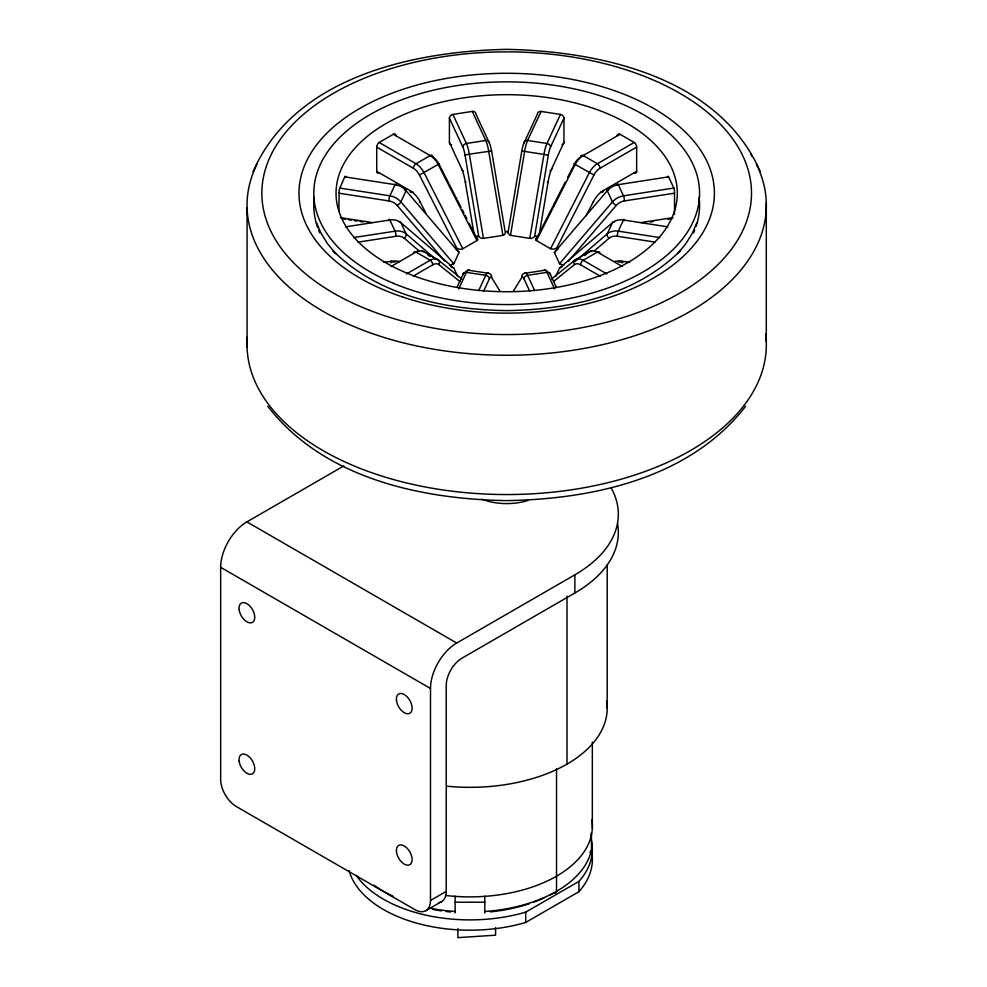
<?xml version="1.0" encoding="UTF-8"?>
<svg xmlns="http://www.w3.org/2000/svg" width="987" height="987" viewBox="0 0 987 987"><rect width="100%" height="100%" fill="white"/><g stroke="black" fill="none" stroke-linecap="round" stroke-linejoin="round"><path stroke-width="1.48" d="M592.323 828.118L592.348 742.076M338.849 211.354L339.158 189.714L344.747 176.87L395.084 184.655A3.714 0.79 -81.2 0 1 396.021 185.1M537.446 236.596C534.547 234.338 533.313 239.545 529.822 238.373L510.168 235.313L507.935 233.191L521.815 150.986A11.128 2.356 -81.2 0 1 524.023 142.955L537.446 114.048A3.714 2.986 17.6 0 1 541.098 111.432L560.443 114.418A3.714 2.924 30.8 0 1 563.972 118.144L563.959 142.375L551.77 168.641A18.543 3.923 -81.2 0 0 548.081 182.027L539.852 230.847M510.476 235.375L524.665 151.196A14.842 3.134 -81.2 0 1 527.613 140.487L541.098 111.42M529.822 238.373L544.01 154.182A14.842 3.134 -81.2 0 1 546.958 143.473L560.443 114.418M534.658 236.226L548.328 155.095A11.128 2.356 -81.2 0 1 550.536 147.063L563.959 118.144M449.529 265.17L453.798 263.763L459.078 252.351L457.437 250.34M253.042 171.726C294.336 76.863 413.269 51.275 506.689 49.35C600.108 51.275 719.029 76.863 760.323 171.726M696.884 222.704L692.257 233.364L685.854 243.703L677.711 253.634L680.623 250.427C635.542 295.693 568.487 309.721 506.689 310.621C444.878 309.721 377.824 295.693 332.742 250.427L335.654 253.634L327.524 243.703L321.108 233.364L316.482 222.704M457.08 287.217L462.829 274.818A11.128 2.356 -81.2 0 1 464.346 272.918M458.708 288.957L466.407 272.35A14.842 3.134 -81.2 0 1 469.356 270.352L488.713 273.337A3.714 3.516 -31.6 0 1 491.551 277.421L500.101 291.313M478.695 290.56L485.764 275.336A14.842 3.134 -81.2 0 1 488.713 273.337M508.145 232.13C504.567 229.44 506.615 234.857 502.889 235.375L483.544 238.373C479.435 239.323 479.3 234.388 475.734 236.658C476.659 237.151 479.188 239.422 477.042 240.52L462.804 248.736C460.423 250.427 457.351 247.811 455.5 248.551M483.593 291.313L489.342 278.926A11.128 2.356 -81.2 0 1 491.551 277.421M555.644 276.459L559.641 267.909L562.183 266.712M453.798 263.763L400.895 201.891A14.842 11.696 24.9 0 0 389.89 195.833L339.565 188.048M537.767 235.93L544.195 223.346M544.775 222.198L551.19 209.602M551.782 208.467L552.942 206.172M553.522 205.025L555.274 201.595M555.866 200.447L562.861 186.716M563.454 185.568L565.193 182.139M567.537 177.561L569.869 172.984M570.449 171.837L573.953 164.965M536.397 240.557L575.15 164.558A14.842 8.562 -60 0 1 583.206 155.564L597.369 163.731A3.714 2.147 60 0 1 599.985 168.284A11.128 6.428 -60 0 0 593.94 175.032L556.594 248.28L553.312 249.242L550.561 248.736L536.052 240.322L535.596 238.731L537.187 237.077M550.561 248.736L589.313 172.737A14.842 8.562 -60 0 1 597.369 163.731L634.209 142.461L620.046 134.281A3.714 2.307 55.8 0 0 617.22 135.663M586.216 215.672L593.273 201.829A18.543 10.709 -60 0 1 603.341 190.565L636.652 171.343L636.652 147.112A3.714 2.06 64 0 0 634.209 142.399M513.277 291.313L521.815 277.421A3.714 3.516 31.6 0 1 524.665 273.337L544.01 270.352A3.714 3.516 31.6 0 1 547.81 272.054M745.617 406.237C690.271 478.078 592.891 499.262 506.689 500.606C420.474 499.262 323.094 478.078 267.761 406.237M563.836 265.17L559.678 263.936L554.349 252.536L607.289 190.713A3.714 1.147 40.6 0 1 608.584 189.923M559.543 263.702L612.471 201.891A14.842 11.696 -24.9 0 1 623.476 195.833L673.813 188.048L668.618 176.87A3.714 1.024 78.4 0 0 667.422 177.055M568.352 261.321L616.184 205.469A11.128 8.772 -24.9 0 1 624.438 200.929L674.516 193.181A3.714 0.666 84.3 0 0 673.813 187.838M502.889 235.375L488.713 151.196A14.842 3.134 81.2 0 0 485.764 140.487L472.267 111.42L452.922 114.418A3.714 2.85 -31.7 0 0 449.418 118.144L449.406 142.375L461.595 168.641A18.543 3.923 81.2 0 1 465.284 182.027L466.037 182.089M559.543 268.082L612.471 222.643A3.714 2.147 49.4 0 1 614.519 221.989M575.063 261.469L607.289 233.808L612.471 222.643A14.842 11.696 24.9 0 1 623.476 219.99L667.891 226.862M594.199 251.019L609.078 238.249A11.128 8.772 24.9 0 1 617.331 236.263L655.269 242.136M551.659 278.914L575.15 259.963L589.313 251.796A3.714 3.01 51.1 0 1 591.756 251.623M584.612 255.584L589.313 251.796A14.842 8.562 60 0 1 597.369 252.092A3.714 2.147 -60 0 1 599.948 253.079M553.522 281.529L574.533 264.59A11.128 6.428 60 0 1 580.578 264.812L600.219 276.15M378.552 173.058A3.714 1.962 -63.9 0 1 376.75 171.319L376.713 147.112A3.714 1.962 -63.9 0 1 379.156 142.473L393.32 134.281L431.479 156.316M420.055 201.471L419.413 202.002L420.092 201.829L425.866 213.155M476.968 240.557L438.228 164.558A14.842 8.562 60 0 0 430.172 155.564L416.008 163.731A3.714 2.147 -60 0 0 413.38 168.284A11.128 6.428 60 0 1 419.426 175.032L456.845 248.317M391 266.527L416.008 252.092A14.842 8.562 -60 0 1 424.065 251.796L438.228 259.963L461.706 278.914M581.886 156.316L620.046 134.281M406.484 273.942L430.172 260.26A14.842 8.562 -60 0 1 438.228 259.963A3.714 3.01 -51.1 0 1 438.833 264.59L459.843 281.529M413.146 276.15L432.787 264.812A11.128 6.428 -60 0 1 438.833 264.59M599.985 168.284L636.652 147.112M556.594 248.28L558.186 248.86M617.541 523.566A148.371 85.659 0 0 1 574.878 592.99L461.965 658.181A22.257 12.856 -60 0 0 446.235 685.434L446.235 891.384L430.492 900.477A22.257 12.856 60 0 1 414.762 909.558L236.399 806.589A22.257 12.856 60 0 1 220.656 779.323L220.656 567.315A37.099 21.418 -60 0 1 246.886 521.889L343.809 465.938M430.492 900.477L430.492 688.47A37.099 21.418 -60 0 1 456.722 643.03L574.878 574.816A148.371 85.659 0 0 0 611.348 488.257M425.89 910.656L441.621 901.575M356.208 875.321A122.413 70.669 0 0 0 525.701 912.136L578.95 881.391A122.413 70.669 0 0 0 590.88 838.21M349.053 870.522A122.413 70.669 0 0 0 525.701 922.438L578.95 891.693A122.413 70.669 0 0 0 591.756 852.398M505.221 232.13L491.625 150.937L469.356 154.182L465.037 155.095L478.732 236.288M556.187 250.242L554.349 252.536M419.426 175.032L439.511 163.669L438.833 163.83M556.273 250.204L557.174 249.921M345.487 226.862L389.89 219.99A14.842 11.696 -24.9 0 1 400.895 222.643L453.835 268.082L457.721 276.459M668.618 176.87L618.294 184.655A3.714 0.79 81.2 0 0 617.344 185.1M353.63 237.571L395.084 231.168A14.842 11.696 -24.9 0 1 406.089 233.808L436.007 259.495M358.096 242.136L396.034 236.263A11.128 8.772 -24.9 0 1 404.288 238.249L419.179 251.019M383.869 262.369L391.457 261.197A18.543 14.632 -24.9 0 1 399.686 261.617M641.155 222.569L672.998 217.646M650.199 221.989L653.147 221.532M667.903 219.25L672.332 218.559M483.433 238.385L469.356 154.182A14.842 3.134 81.2 0 0 466.407 143.473L452.922 114.418M455.13 902.192L484.802 902.192M547.329 182.089L548.13 182.052M450.677 266.65L453.835 268.082M659.735 237.571L618.294 231.168A14.842 11.696 24.9 0 0 607.289 233.808A3.714 2.147 49.4 0 0 609.078 238.249M338.849 193.181L388.94 200.929A11.128 8.772 24.9 0 1 397.193 205.469L445.014 261.321M340.367 217.646L372.21 222.569M614.975 261.308A18.543 14.632 24.9 0 1 621.921 261.197L629.496 262.369M342.514 218.793L345.462 219.25M348.411 219.706L351.36 220.163M354.321 220.619L357.269 221.076M360.218 221.532L363.167 221.989M456.475 249.995L457.104 250.204M593.273 201.829L593.643 201.693M593.94 175.032L573.854 163.669L574.533 163.83A11.128 6.428 -60 0 1 580.578 157.069A3.714 2.147 60 0 1 583.206 155.564M548.328 155.095L521.815 150.986M622.365 266.527L597.369 252.092L583.206 260.26A3.714 2.147 -60 0 0 580.578 264.812M379.156 142.461L416.008 163.731A14.842 8.562 60 0 1 424.065 172.737L462.804 248.736M606.894 273.942L583.206 260.26A14.842 8.562 60 0 0 575.15 259.963A3.714 3.01 51.1 0 0 574.533 264.59M376.713 147.112L413.38 168.284M376.713 171.343L410.024 190.565A3.714 2.147 -60 0 0 412.64 192.083A14.842 8.562 60 0 1 413.208 192.428M246.886 521.889L456.722 643.03M220.656 567.315L430.492 688.47M427.581 254.634L429.937 256.521M459.017 252.536L406.089 190.713A14.842 11.696 24.9 0 0 395.084 184.655L389.89 195.833A3.714 0.79 -81.2 0 0 388.94 200.929M439.412 164.965L448.172 182.139M448.752 183.286L449.924 185.568M450.504 186.716L455.167 195.87M455.76 197.018L456.919 199.3M457.512 200.447L461.003 207.319M462.175 209.602L463.927 213.044M465.087 215.326L466.839 218.756M469.183 223.346L470.922 226.776M471.515 227.923L476.178 237.077M491.551 150.986A11.128 2.356 81.2 0 0 489.342 142.955L475.919 114.048A3.714 3.023 -20.3 0 0 472.267 111.383M549.216 272.98A11.128 2.356 81.2 0 1 550.536 274.818L556.286 287.217M554.669 288.957L546.958 272.35A14.842 3.134 81.2 0 0 544.01 270.352M534.67 290.56L527.613 275.336A14.842 3.134 81.2 0 0 524.665 273.337M449.406 118.144L462.829 147.063A11.128 2.356 81.2 0 1 465.037 155.095M521.815 277.421A11.128 2.356 81.2 0 1 524.023 278.926L529.772 291.313M465.284 182.027L473.748 232.241M766.294 202.582L766.294 341.897M674.516 193.181L674.516 214.376M607.215 564.774L607.215 708.086M591.472 834.768L591.472 849.906A3.726 3.047 0 0 1 589.807 852.423M578.95 881.391L578.95 891.693M574.878 574.816L574.878 592.99M567.007 596.148L567.007 764.111M556.52 768.75L556.52 891.31A3.714 2.147 60 0 1 553.892 892.828M525.701 912.136L525.701 922.438M495.585 927.607L495.585 935.182L457.894 937.65L457.894 928.57M484.802 896.134L484.802 913.024M455.13 896.134L455.13 913.024M247.071 208.06L247.071 347.375M446.235 891.384A22.257 12.856 60 0 1 439.104 902.488M616.184 205.469A3.714 1.147 40.6 0 1 612.471 201.891L607.289 190.713A14.842 11.696 -24.9 0 1 618.294 184.655L623.476 195.833A3.714 0.79 81.2 0 1 624.438 200.929M624.426 220.693A3.714 0.79 -81.2 0 0 623.476 219.99L618.294 231.168A3.714 0.79 -81.2 0 0 617.331 236.263M618.281 262.086A14.842 11.696 24.9 0 1 622.871 262.16A3.714 0.79 -81.2 0 1 621.921 261.197M550.536 274.818A3.714 2.924 -24.9 0 0 546.958 272.35L527.613 275.336A3.714 2.924 -24.9 0 0 524.023 278.926M465.124 273.004A3.714 3.516 -31.6 0 1 469.356 270.352M489.342 278.926A3.714 2.924 24.9 0 0 485.764 275.336L466.407 272.35A3.714 2.924 24.9 0 0 462.829 274.818M421.955 251.525A3.714 3.01 -51.1 0 1 424.065 251.796M432.787 264.812A3.714 2.147 60 0 0 430.172 260.26L416.008 252.092A3.714 2.147 60 0 0 413.43 253.079M404.288 238.249A3.714 2.147 -49.4 0 0 406.089 233.808L400.895 222.643A3.714 2.147 -49.4 0 0 399.143 221.915M395.084 262.086A14.842 11.696 -24.9 0 0 390.494 262.16A3.714 0.79 81.2 0 0 391.457 261.197M396.034 236.263A3.714 0.79 81.2 0 0 395.084 231.168L389.89 219.99A3.714 0.79 81.2 0 0 388.94 220.693M397.193 205.469A3.714 1.147 -40.6 0 0 400.895 201.891L406.089 190.713A3.714 1.147 -40.6 0 0 404.534 190.035M430.172 155.564A3.714 2.147 -60 0 1 432.75 156.551M410.024 190.565A18.543 10.709 60 0 1 420.092 201.829M432.787 157.069A11.128 6.428 60 0 1 438.413 163.052M462.829 147.063A3.714 2.924 -24.9 0 1 466.407 143.473L485.764 140.487A3.714 2.924 -24.9 0 1 489.342 142.955M463.532 171.035A3.714 2.924 -24.9 0 1 461.595 168.641M451.565 144.744A3.714 2.85 -31.7 0 1 449.418 142.375M524.023 142.955A3.714 2.924 24.9 0 1 527.613 140.487L546.958 143.473A3.714 2.924 24.9 0 1 550.536 147.063M551.77 168.641A3.714 2.924 24.9 0 1 550.141 170.924M603.341 190.565A3.714 2.147 60 0 1 600.725 192.083M636.677 171.356A3.714 1.962 61.7 0 1 634.209 172.676M563.972 142.375A3.714 2.825 29.1 0 1 562.084 144.633M393.32 134.232A3.714 2.319 -58.2 0 1 396.095 135.7M344.747 176.735A3.714 0.999 -80.3 0 1 345.869 177.228M765.678 333.939A259.655 149.913 0 0 1 509.329 494.536A259.655 149.913 0 0 1 247.367 336.999M756.461 164.373A259.655 149.913 0 0 1 506.689 355.234A259.655 149.913 0 0 1 256.904 164.373M750.762 154.182A259.655 149.913 0 0 1 752.304 156.711M699.08 197.375A192.884 111.358 0 0 1 696.082 226.393M694.663 230.279A192.884 111.358 0 0 1 693.577 232.858M319.788 232.858A192.884 111.358 0 0 1 318.702 230.279M317.728 227.689A192.884 111.358 0 0 1 314.285 197.375M591.867 819.753A122.413 70.669 0 0 1 445.532 895.456M528.156 500.409A44.514 25.699 0 0 1 481.829 499.212M552.732 893.494A118.699 68.535 0 0 1 549.154 895.419M544.17 897.862A118.699 68.535 0 0 1 533.56 902.241M529.365 903.697A118.699 68.535 0 0 1 490.329 911.889M450.565 911.976A118.699 68.535 0 0 1 446.038 911.494M441.534 910.902A118.699 68.535 0 0 1 432.688 909.434M392.789 896.443A118.699 68.535 0 0 1 389.347 894.678M591.472 849.906A122.413 70.669 0 0 1 484.802 911.494M455.13 911.494A122.413 70.669 0 0 1 428.814 907.904M392.875 896.245A122.413 70.669 0 0 1 373.888 885.129M591.472 832.781A3.726 3.047 0 0 1 590.732 834.583M606.635 700.856A137.242 79.244 0 0 1 447.506 786.257M239.125 609.695A11.128 6.428 60 0 0 251.845 622.661A11.128 6.428 60 0 0 249.699 605.882A11.128 6.428 60 0 0 239.125 609.695M396.49 700.56A11.128 6.428 60 0 0 409.223 713.527A11.128 6.428 60 0 0 407.076 696.748A11.128 6.428 60 0 0 396.49 700.56M396.49 851.991A11.128 6.428 60 0 0 409.223 864.957A11.128 6.428 60 0 0 407.076 848.178A11.128 6.428 60 0 0 396.49 851.991M239.125 761.125A11.128 6.428 60 0 0 251.845 774.104A11.128 6.428 60 0 0 249.699 757.325A11.128 6.428 60 0 0 239.125 761.125M393.505 283.38A192.884 111.358 0 0 0 698.537 204.704A192.884 111.358 0 0 0 428.013 91.532A192.884 111.358 0 0 0 393.505 283.38M406.57 272.98A170.628 98.515 0 0 0 676.403 203.371A170.628 98.515 0 0 0 437.081 103.253A170.628 98.515 0 0 0 406.57 272.98M369.459 310.251A244.813 141.338 0 0 0 750.873 203.285A244.813 141.338 0 0 0 399.71 66.067A244.813 141.338 0 0 0 369.459 310.251M402.819 297.062A207.726 119.933 0 0 0 714.403 193.205A207.726 119.933 0 0 0 402.819 89.348A207.726 119.933 0 0 0 402.819 297.062"/></g></svg>
